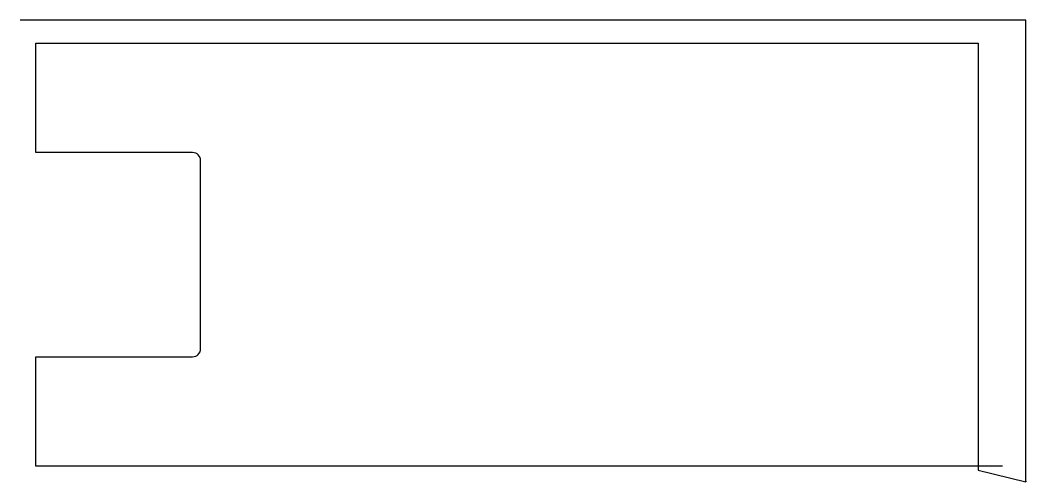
# Model space of a CAD drawing. Header units: metres. Extents: x 0 to 1233, y 0 to 565.
import ezdxf

# ---------------------------------------------------------------- set-up
doc = ezdxf.new("R2010")
doc.units = ezdxf.units.M

msp = doc.modelspace()

# ---------------------------------------------------------------- linework, layer by layer
at = {"layer": 'TOOL_0'}
for p, q in [((1, 565.388), (0, 565.388)), ((1232.91, 565.388), (1, 565.388)), ((1232.91, 1), (1232.91, 565.388)), ((19.316, 403.21), (19.316, 537.21)), ((19.316, 537.21), (1174.316, 537.21)), ((1174.316, 537.21), (1174.316, 19.21)), ((211.316, 403.21), (19.316, 403.21)), ((221.316, 163.21), (221.316, 393.21)), ((19.316, 19.21), (19.316, 153.21)), ((19.316, 153.21), (211.316, 153.21)), ((1174.316, 19.21), (19.316, 19.21)), ((1204.316, 19.21), (1174.316, 19.21)), ((1174.316, 19.21), (1174.316, 14.21)), ((1174.316, 14.21), (1232.91, 0)), ((1232.91, 0), (1232.91, 1)), ((1232.91, 1), (1232.91, 0)), ((1232.91, 0), (1232.91, 1))]:
    msp.add_line(p, q, dxfattribs=at)
for centre, start, end in [((211.316, 393.21), 0, 90), ((211.316, 163.21), 270, 0)]:
    msp.add_arc(centre, 10, start, end, dxfattribs=at)

doc.saveas('drawing.dxf')
